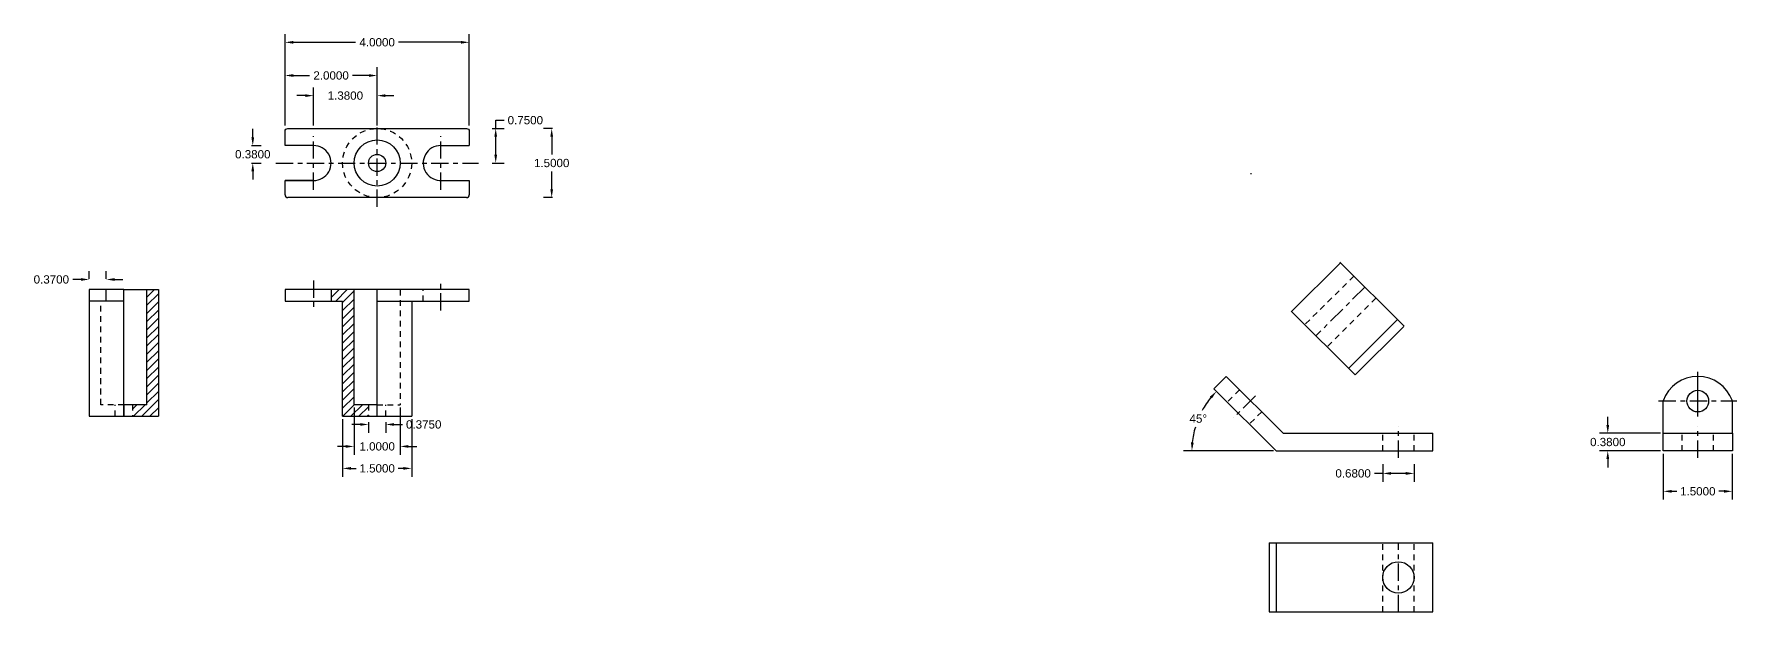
# Model space of a CAD drawing. Header units: inches. Extents: x -4 to 110, y 2 to 14.
# Drawn here: x 73.15 to 110.12, y 1.7 to 14.26 of the extents above; entities that cross this region are included whole.
import ezdxf

# ---------------------------------------------------------------- set-up
doc = ezdxf.new("R2010")
doc.units = ezdxf.units.IN
doc.header["$MEASUREMENT"] = 0
doc.linetypes.add('CENTER2', pattern=[1.125, 0.75, -0.125, 0.125, -0.125])
doc.linetypes.add('DASHED2', pattern=[0.375, 0.25, -0.125])
doc.styles.get("Standard").update_dxf_attribs({"font": 'arial.ttf'})
doc.linetypes.add('ZIGZAG', pattern='A,0.0001,-0.2,[131,ltypeshp.shx,S=0.2,R=0,X=-0.2,Y=0],-0.4,[131,ltypeshp.shx,S=0.2,R=180,X=0.2,Y=0],-0.2', length=0.8001)
doc.dimstyles.get("Standard").update_dxf_attribs({"dimtxt": 0.18, "dimasz": 0.18, "dimexe": 0.18, "dimexo": 0.0625, "dimgap": 0.09, "dimtad": 0, "dimtih": 1, "dimtoh": 1, "dimdec": 4, "dimzin": 0, "dimdsep": 46, "dimtxsty": 'Standard', "dimcen": 0.09, "dimadec": 0, "dimazin": 0, "dimtfac": 1, "dimtdec": 4, "dimtofl": 0, "dimtmove": 0, "dimatfit": 3, "dimfxl": 1, "dimtolj": 1, "dimtzin": 0, "dimarcsym": 0})

# ---------------------------------------------------------------- blocks, each defined once
blk = doc.blocks.new('*D11')
at = {"color": 0, "lineweight": -2, "transparency": 16777216}
for p, q in [((79.845, 5.892), (79.845, 4.642)), ((81.345, 5.892), (81.345, 4.642)), ((80.025, 4.822), (80.14, 4.822)), ((81.165, 4.822), (81.05, 4.822))]:
    blk.add_line(p, q, dxfattribs=at)
at = {"color": 0, "transparency": 16777216}
for points in [[(80.025, 4.852), (80.025, 4.792), (79.845, 4.822)], [(81.165, 4.852), (81.165, 4.792), (81.345, 4.822)]]:
    blk.add_solid(points, dxfattribs=at)
at = {"layer": 'Defpoints', "color": 0, "transparency": 16777216}
for p in [(79.845, 5.954), (81.345, 5.954), (79.845, 4.822)]:
    blk.add_point(p, dxfattribs=at)
at = {"color": 0, "transparency": 16777216, "insert": (80.595, 4.822), "char_height": 0.18, "attachment_point": 5}
blk.add_mtext('\\A1;1.5000', dxfattribs=at)
blk = doc.blocks.new('*D12')
at = {"color": 0, "lineweight": -2, "transparency": 16777216}
for p, q in [((80.095, 6.142), (80.095, 5.119)), ((81.095, 6.142), (81.095, 5.119)), ((79.915, 5.299), (79.735, 5.299)), ((81.275, 5.299), (81.455, 5.299))]:
    blk.add_line(p, q, dxfattribs=at)
at = {"color": 0, "transparency": 16777216}
for points in [[(79.915, 5.329), (79.915, 5.269), (80.095, 5.299)], [(81.275, 5.329), (81.275, 5.269), (81.095, 5.299)]]:
    blk.add_solid(points, dxfattribs=at)
at = {"layer": 'Defpoints', "color": 0, "transparency": 16777216}
for p in [(80.095, 6.204), (81.095, 6.204), (80.095, 5.299)]:
    blk.add_point(p, dxfattribs=at)
at = {"color": 0, "transparency": 16777216, "insert": (80.595, 5.299), "char_height": 0.18, "attachment_point": 5}
blk.add_mtext('\\A1;1.0000', dxfattribs=at)
blk = doc.blocks.new('*D13')
at = {"color": 0, "lineweight": -2, "transparency": 16777216}
for p, q in [((78.595, 12.267), (78.595, 13.535)), ((78.775, 13.355), (79.13, 13.355)), ((80.415, 13.355), (80.06, 13.355)), ((80.595, 12.267), (80.595, 13.535))]:
    blk.add_line(p, q, dxfattribs=at)
at = {"color": 0, "transparency": 16777216}
for points in [[(78.775, 13.385), (78.775, 13.325), (78.595, 13.355)], [(80.415, 13.385), (80.415, 13.325), (80.595, 13.355)]]:
    blk.add_solid(points, dxfattribs=at)
at = {"layer": 'Defpoints', "color": 0, "transparency": 16777216}
for p in [(78.595, 13.355), (78.595, 12.204), (80.595, 12.204)]:
    blk.add_point(p, dxfattribs=at)
at = {"color": 0, "transparency": 16777216, "insert": (79.595, 13.355), "char_height": 0.18, "attachment_point": 5}
blk.add_mtext('\\A1;2.0000', dxfattribs=at)
blk = doc.blocks.new('*D14')
at = {"color": 0, "lineweight": -2, "transparency": 16777216}
for p, q in [((79.215, 12.267), (79.215, 13.098)), ((80.595, 12.267), (80.595, 13.098)), ((79.035, 12.918), (78.855, 12.918)), ((80.775, 12.918), (80.955, 12.918))]:
    blk.add_line(p, q, dxfattribs=at)
at = {"color": 0, "transparency": 16777216}
for points in [[(79.035, 12.948), (79.035, 12.888), (79.215, 12.918)], [(80.775, 12.948), (80.775, 12.888), (80.595, 12.918)]]:
    blk.add_solid(points, dxfattribs=at)
at = {"layer": 'Defpoints', "color": 0, "transparency": 16777216}
for p in [(79.215, 12.918), (79.215, 12.204), (80.595, 12.204)]:
    blk.add_point(p, dxfattribs=at)
at = {"color": 0, "transparency": 16777216, "insert": (79.905, 12.918), "char_height": 0.18, "attachment_point": 5}
blk.add_mtext('\\A1;1.3800', dxfattribs=at)
blk = doc.blocks.new('*D15')
at = {"color": 0, "lineweight": -2, "transparency": 16777216}
for p, q in [((78.595, 12.267), (78.595, 14.256)), ((78.775, 14.076), (80.128, 14.076)), ((82.415, 14.076), (81.062, 14.076)), ((82.595, 12.267), (82.595, 14.256))]:
    blk.add_line(p, q, dxfattribs=at)
at = {"color": 0, "transparency": 16777216}
for points in [[(78.775, 14.106), (78.775, 14.046), (78.595, 14.076)], [(82.415, 14.106), (82.415, 14.046), (82.595, 14.076)]]:
    blk.add_solid(points, dxfattribs=at)
at = {"layer": 'Defpoints', "color": 0, "transparency": 16777216}
for p in [(78.595, 14.076), (78.595, 12.204), (82.595, 12.204)]:
    blk.add_point(p, dxfattribs=at)
at = {"color": 0, "transparency": 16777216, "insert": (80.595, 14.076), "char_height": 0.18, "attachment_point": 5}
blk.add_mtext('\\A1;4.0000', dxfattribs=at)
blk = doc.blocks.new('*D16')
at = {"color": 0, "lineweight": -2, "transparency": 16777216}
for p, q in [((83.093, 12.204), (83.349, 12.204)), ((83.169, 12.204), (83.169, 12.384)), ((83.169, 12.384), (83.349, 12.384)), ((83.169, 11.634), (83.169, 12.024)), ((83.093, 11.454), (83.349, 11.454))]:
    blk.add_line(p, q, dxfattribs=at)
at = {"color": 0, "transparency": 16777216}
for points in [[(83.139, 12.024), (83.199, 12.024), (83.169, 12.204)], [(83.139, 11.634), (83.199, 11.634), (83.169, 11.454)]]:
    blk.add_solid(points, dxfattribs=at)
at = {"layer": 'Defpoints', "color": 0, "transparency": 16777216}
for p in [(83.031, 12.204), (83.169, 12.204), (83.031, 11.454)]:
    blk.add_point(p, dxfattribs=at)
at = {"color": 0, "transparency": 16777216, "insert": (83.812, 12.384), "char_height": 0.18, "attachment_point": 5}
blk.add_mtext('\\A1;0.7500', dxfattribs=at)
blk = doc.blocks.new('*D17')
at = {"color": 0, "lineweight": -2, "transparency": 16777216}
for p, q in [((84.404, 12.204), (84.204, 12.204)), ((84.384, 12.024), (84.384, 11.636)), ((84.384, 10.884), (84.384, 11.273)), ((84.404, 10.704), (84.204, 10.704))]:
    blk.add_line(p, q, dxfattribs=at)
at = {"color": 0, "transparency": 16777216}
for points in [[(84.354, 12.024), (84.414, 12.024), (84.384, 12.204)], [(84.354, 10.884), (84.414, 10.884), (84.384, 10.704)]]:
    blk.add_solid(points, dxfattribs=at)
at = {"layer": 'Defpoints', "color": 0, "transparency": 16777216}
for p in [(84.466, 12.204), (84.384, 10.704), (84.466, 10.704)]:
    blk.add_point(p, dxfattribs=at)
at = {"color": 0, "transparency": 16777216, "insert": (84.384, 11.454), "char_height": 0.18, "attachment_point": 5}
blk.add_mtext('\\A1;1.5000', dxfattribs=at)
blk = doc.blocks.new('*D18')
at = {"color": 0, "lineweight": -2, "transparency": 16777216}
for p, q in [((77.866, 11.834), (78.075, 11.834)), ((77.895, 12.014), (77.895, 12.194)), ((77.866, 11.454), (78.075, 11.454)), ((77.895, 11.274), (77.895, 11.094))]:
    blk.add_line(p, q, dxfattribs=at)
at = {"color": 0, "transparency": 16777216}
for points in [[(77.865, 12.014), (77.925, 12.014), (77.895, 11.834)], [(77.865, 11.274), (77.925, 11.274), (77.895, 11.454)]]:
    blk.add_solid(points, dxfattribs=at)
at = {"layer": 'Defpoints', "color": 0, "transparency": 16777216}
for p in [(77.803, 11.834), (77.803, 11.454), (77.895, 11.454)]:
    blk.add_point(p, dxfattribs=at)
at = {"color": 0, "transparency": 16777216, "insert": (77.895, 11.644), "char_height": 0.18, "attachment_point": 5}
blk.add_mtext('\\A1;0.3800', dxfattribs=at)
blk = doc.blocks.new('*D19')
at = {"color": 0, "lineweight": -2, "transparency": 16777216}
for p, q in [((80.227, 5.776), (80.047, 5.776)), ((80.407, 5.827), (80.407, 5.596)), ((80.782, 5.827), (80.782, 5.596)), ((80.962, 5.776), (81.142, 5.776))]:
    blk.add_line(p, q, dxfattribs=at)
at = {"color": 0, "transparency": 16777216}
for points in [[(80.227, 5.806), (80.227, 5.746), (80.407, 5.776)], [(80.962, 5.806), (80.962, 5.746), (80.782, 5.776)]]:
    blk.add_solid(points, dxfattribs=at)
at = {"layer": 'Defpoints', "color": 0, "transparency": 16777216}
for p in [(80.407, 5.889), (80.782, 5.889), (80.782, 5.776)]:
    blk.add_point(p, dxfattribs=at)
at = {"color": 0, "transparency": 16777216, "insert": (81.606, 5.776), "char_height": 0.18, "attachment_point": 5}
blk.add_mtext('\\A1;0.3750', dxfattribs=at)
blk = doc.blocks.new('*D20')
at = {"color": 0, "lineweight": -2, "transparency": 16777216}
for p, q in [((74.165, 8.925), (73.985, 8.925)), ((74.345, 8.941), (74.345, 9.105)), ((74.715, 8.941), (74.715, 9.105)), ((74.895, 8.925), (75.075, 8.925))]:
    blk.add_line(p, q, dxfattribs=at)
at = {"color": 0, "transparency": 16777216}
for points in [[(74.165, 8.955), (74.165, 8.895), (74.345, 8.925)], [(74.895, 8.955), (74.895, 8.895), (74.715, 8.925)]]:
    blk.add_solid(points, dxfattribs=at)
at = {"layer": 'Defpoints', "color": 0, "transparency": 16777216}
for p in [(74.345, 8.925), (74.345, 8.878), (74.715, 8.878)]:
    blk.add_point(p, dxfattribs=at)
at = {"color": 0, "transparency": 16777216, "insert": (73.522, 8.925), "char_height": 0.18, "attachment_point": 5}
blk.add_mtext('\\A1;0.3700', dxfattribs=at)
blk = doc.blocks.new('*D26')
at = {"color": 0, "lineweight": -2, "ltscale": 0.5, "transparency": 16777216}
for p, q in [((107.311, 5.764), (107.311, 5.944)), ((108.453, 5.584), (107.131, 5.584)), ((108.453, 5.204), (107.131, 5.204)), ((107.311, 5.024), (107.311, 4.844))]:
    blk.add_line(p, q, dxfattribs=at)
at = {"color": 0, "ltscale": 0.5, "transparency": 16777216}
for points in [[(107.281, 5.764), (107.341, 5.764), (107.311, 5.584)], [(107.281, 5.024), (107.341, 5.024), (107.311, 5.204)]]:
    blk.add_solid(points, dxfattribs=at)
at = {"layer": 'Defpoints', "color": 0, "ltscale": 0.5, "transparency": 16777216}
for p in [(108.515, 5.584), (107.311, 5.204), (108.515, 5.204)]:
    blk.add_point(p, dxfattribs=at)
at = {"color": 0, "ltscale": 0.5, "transparency": 16777216, "insert": (107.311, 5.394), "char_height": 0.18, "attachment_point": 5}
blk.add_mtext('\\A1;0.3800', dxfattribs=at)
blk = doc.blocks.new('*D27')
at = {"color": 0, "lineweight": -2, "ltscale": 0.5, "transparency": 16777216}
for p, q in [((102.425, 4.915), (102.425, 4.533)), ((103.105, 4.915), (103.105, 4.533)), ((102.425, 4.713), (102.245, 4.713)), ((102.925, 4.713), (102.605, 4.713))]:
    blk.add_line(p, q, dxfattribs=at)
at = {"color": 0, "ltscale": 0.5, "transparency": 16777216}
for points in [[(102.605, 4.743), (102.605, 4.683), (102.425, 4.713)], [(102.925, 4.743), (102.925, 4.683), (103.105, 4.713)]]:
    blk.add_solid(points, dxfattribs=at)
at = {"layer": 'Defpoints', "color": 0, "ltscale": 0.5, "transparency": 16777216}
for p in [(102.425, 4.978), (103.105, 4.978), (102.425, 4.713)]:
    blk.add_point(p, dxfattribs=at)
at = {"color": 0, "ltscale": 0.5, "transparency": 16777216, "insert": (101.782, 4.713), "char_height": 0.18, "attachment_point": 5}
blk.add_mtext('\\A1;0.6800', dxfattribs=at)
blk = doc.blocks.new('*D28')
at = {"color": 0, "lineweight": -2, "ltscale": 0.5, "transparency": 16777216}
blk.add_line((100.051, 5.204), (98.103, 5.204), dxfattribs=at)
for start, end in [(140.8313, 151.2931), (163.625, 174.3618)]:
    blk.add_arc((100.113, 5.204), 1.83, start, end, dxfattribs=at)
at = {"color": 0, "ltscale": 0.5, "transparency": 16777216}
for points in [[(98.672, 6.38), (98.717, 6.34), (98.815, 6.494)], [(98.322, 5.383), (98.262, 5.386), (98.283, 5.204)]]:
    blk.add_solid(points, dxfattribs=at)
at = {"layer": 'Defpoints', "color": 0, "ltscale": 0.5, "transparency": 16777216}
for p in [(98.757, 6.552), (98.526, 6.116), (100.113, 5.204), (100.113, 5.204), (103.515, 5.204)]:
    blk.add_point(p, dxfattribs=at)
at = {"color": 0, "ltscale": 0.5, "transparency": 16777216, "insert": (98.421, 5.902), "char_height": 0.18, "attachment_point": 5}
blk.add_mtext('\\A1;45°', dxfattribs=at)
blk = doc.blocks.new('*D29')
at = {"color": 0, "lineweight": -2, "ltscale": 0.5, "transparency": 16777216}
for p, q in [((108.515, 5.142), (108.515, 4.144)), ((110.015, 5.142), (110.015, 4.144)), ((108.695, 4.324), (108.81, 4.324)), ((109.835, 4.324), (109.72, 4.324))]:
    blk.add_line(p, q, dxfattribs=at)
at = {"color": 0, "ltscale": 0.5, "transparency": 16777216}
for points in [[(108.695, 4.354), (108.695, 4.294), (108.515, 4.324)], [(109.835, 4.354), (109.835, 4.294), (110.015, 4.324)]]:
    blk.add_solid(points, dxfattribs=at)
at = {"layer": 'Defpoints', "color": 0, "ltscale": 0.5, "transparency": 16777216}
for p in [(108.515, 5.204), (110.015, 5.204), (108.515, 4.324)]:
    blk.add_point(p, dxfattribs=at)
at = {"color": 0, "ltscale": 0.5, "transparency": 16777216, "insert": (109.265, 4.324), "char_height": 0.18, "attachment_point": 5}
blk.add_mtext('\\A1;1.5000', dxfattribs=at)

msp = doc.modelspace()

# ---------------------------------------------------------------- hatches: boundary and pattern name
h = msp.add_hatch()
h.set_pattern_fill('ANSI31', color=256)
h.set_pattern_definition([(45, (2, 0), (-0.08838835, 0.08838835), [])])
h.paths.add_polyline_path([(75.84491, 8.45443), (75.84491, 8.70443), (75.59491, 8.70443), (75.59491, 8.45443), (75.59491, 6.20443), (75.28241, 6.20443), (75.28241, 5.95443), (75.84491, 5.95443)])
h = msp.add_hatch()
h.set_pattern_fill('ANSI31', color=256)
h.paths.add_polyline_path([(80.09491, 8.70443), (79.59491, 8.70443), (79.59491, 8.45443), (79.84491, 8.45443), (79.84491, 5.95443), (80.40741, 5.95443), (80.40741, 6.20443), (80.09491, 6.20443)])

# ---------------------------------------------------------------- linework, layer by layer
at = {"linetype": 'CENTER2', "ltscale": 0.5}
for p, q in [((80.59491, 10.50443), (80.59491, 12.40443)), ((79.21491, 10.87443), (79.21491, 12.03443)), ((81.97491, 10.87443), (81.97491, 12.03443)), ((78.39594, 11.45443), (82.79336, 11.45443)), ((79.21491, 8.90443), (79.21491, 8.25443)), ((81.97491, 8.25443), (81.97491, 8.90443)), ((102.0376, 8.75951), (100.97449, 7.70129)), ((99.66332, 6.39615), (99.18239, 5.91743)), ((108.41515, 6.29033), (110.11515, 6.29033)), ((102.76515, 5.05426), (102.76515, 5.73426)), ((109.26515, 5.05426), (109.26515, 5.73426)), ((102.76515, 1.70426), (102.76515, 3.20426))]:
    msp.add_line(p, q, dxfattribs=at)
for p, q in [((78.59491, 11.83443), (78.59491, 12.14443)), ((79.21491, 11.83443), (78.59491, 11.83443)), ((81.97261, 11.83443), (81.9772, 11.83443)), ((81.97261, 11.83443), (82.59491, 11.83443)), ((81.97491, 11.83443), (81.97491, 11.83443)), ((82.59491, 12.14443), (82.59491, 11.83443)), ((78.59491, 10.76443), (78.59491, 11.07443)), ((78.59491, 11.07443), (79.21493, 11.07443)), ((79.21493, 11.07443), (78.59491, 11.07443)), ((79.21493, 11.07443), (79.21489, 11.07443)), ((82.00236, 11.07543), (82.59491, 11.07543)), ((82.59491, 11.07543), (82.59491, 11.07443)), ((82.59491, 11.07543), (82.59491, 10.76443)), ((82.53491, 10.70443), (78.65491, 10.70443)), ((75.09491, 8.70443), (74.34491, 8.70443)), ((74.34491, 8.70443), (74.34491, 8.45443)), ((74.71491, 8.45443), (74.71491, 8.70443)), ((75.09491, 5.95443), (75.09491, 8.70443)), ((75.09491, 8.70443), (75.84491, 8.70443)), ((75.59491, 6.20443), (75.59491, 8.70443)), ((75.84491, 8.70443), (75.84491, 5.95443)), ((82.59491, 8.70443), (78.59491, 8.70443)), ((78.59491, 8.70443), (78.59491, 8.45443)), ((80.59491, 5.95443), (80.59491, 8.70443)), ((82.59491, 8.45443), (82.59491, 8.70443)), ((74.59491, 8.45443), (74.34491, 8.45443)), ((74.34491, 8.45443), (74.34491, 5.95443)), ((75.09491, 8.45443), (74.59491, 8.45443)), ((78.59491, 8.45443), (79.84491, 8.45443)), ((79.84491, 5.95443), (79.84491, 8.45443)), ((80.59491, 8.45443), (82.59491, 8.45443)), ((81.34491, 8.45443), (81.34491, 5.95443)), ((74.34491, 5.95443), (75.09491, 5.95443)), ((75.59491, 6.20443), (75.09491, 6.20443)), ((75.09491, 6.20443), (75.09491, 5.95443)), ((75.09491, 5.95443), (75.84491, 5.95443)), ((79.84491, 5.95443), (81.34491, 5.95443))]:
    msp.add_line(p, q)
at = {"ltscale": 0.5}
for p, q in [((99.57293, 11.22037), (99.55701, 11.22037)), ((101.50649, 9.28906), (100.44338, 8.23084)), ((102.88738, 7.91222), (101.49713, 9.29839)), ((79.59491, 8.70443), (79.59491, 8.45443)), ((80.09491, 6.20443), (80.09491, 8.70443)), ((101.82427, 6.854), (100.43803, 8.23617)), ((102.74575, 8.05343), (101.68264, 6.99521)), ((99.0259, 6.81988), (98.75658, 6.5518)), ((100.26515, 5.58426), (99.0259, 6.81988)), ((109.26515, 5.94925), (109.26515, 6.91988)), ((98.75658, 6.5518), (100.11323, 5.20426)), ((99.30485, 6.51905), (99.32761, 6.51905)), ((108.51515, 5.58426), (108.51515, 6.29033)), ((110.01515, 5.58426), (110.01515, 6.29033)), ((80.59491, 6.20443), (80.09491, 6.20443)), ((99.79246, 6.04925), (99.79879, 6.04925)), ((100.26515, 5.58426), (103.51515, 5.58426)), ((103.51515, 5.20426), (103.51515, 5.58426)), ((108.51515, 5.20426), (108.51515, 5.58426)), ((108.51515, 5.58426), (110.01515, 5.58426)), ((110.01515, 5.58426), (110.01515, 5.20426)), ((100.11323, 5.20426), (103.51515, 5.20426)), ((110.01515, 5.20426), (108.51515, 5.20426)), ((99.96323, 3.20426), (103.51515, 3.20426)), ((100.11323, 3.20426), (100.11323, 1.70417)), ((103.51515, 1.70426), (103.51515, 3.20426)), ((99.96323, 1.70426), (103.51515, 1.70426))]:
    msp.add_line(p, q, dxfattribs=at)
at = {"linetype": 'DASHED2', "ltscale": 0.5}
for p, q in [((101.79683, 8.99957), (100.73372, 7.94135)), ((81.09491, 8.70443), (81.09491, 6.20443)), ((81.59491, 8.45443), (81.59491, 8.70443)), ((102.27837, 8.51944), (101.21526, 7.46122)), ((74.59491, 6.20443), (74.59491, 8.45443)), ((99.31624, 6.53039), (99.04582, 6.26122)), ((75.09491, 6.20443), (74.59491, 6.20443)), ((74.90741, 5.95443), (74.90741, 6.20443)), ((75.28241, 6.20443), (75.28241, 5.95443)), ((80.40741, 6.20443), (80.40741, 5.95443)), ((80.59491, 6.20443), (81.09491, 6.20443)), ((80.78241, 5.95443), (80.78241, 6.20443)), ((99.79778, 6.05026), (99.52555, 5.77928)), ((102.42515, 5.20426), (102.42515, 5.58426)), ((103.10515, 5.20426), (103.10515, 5.58426)), ((108.92515, 5.20426), (108.92515, 5.58426)), ((109.60515, 5.20426), (109.60515, 5.58426)), ((102.42515, 1.70426), (102.42515, 3.20426)), ((103.10515, 1.70426), (103.10515, 3.20426))]:
    msp.add_line(p, q, dxfattribs=at)
at = {"linetype": 'ZIGZAG', "ltscale": 0.3}
for p, q in [((102.88216, 7.90703), (101.82427, 6.854)), ((99.96323, 3.20426), (99.96323, 1.70417))]:
    msp.add_line(p, q, dxfattribs=at)
msp.add_lwpolyline([(78.59491, 12.14443), (78.59491, 12.14443, -0.41421356), (78.65491, 12.20443), (82.53491, 12.20443, -0.41421356), (82.59491, 12.14443)], format="xyb")
msp.add_lwpolyline([(82.59491, 11.83443), (82.59491, 11.83443)])
at = {"linetype": 'DASHED2', "ltscale": 0.5}
msp.add_circle((80.59491, 11.45443), 0.75, dxfattribs=at)
for radius in [0.5, 0.1875, 0.000000000314]:
    msp.add_circle((80.59491, 11.45443), radius)
at = {"ltscale": 0.5}
for centre, radius in [((109.26515, 6.28415), 0.2349), ((102.76515, 2.45426), 0.34)]:
    msp.add_circle(centre, radius, dxfattribs=at)
for centre, radius, start, end in [((79.21491, 11.45443), 0.38, 269.997675, 90), ((81.97491, 11.45443), 0.38, 89.653509, 274.143108), ((78.65491, 10.76443), 0.06, 180, 270), ((79.21491, 11.45443), 0.58, 269.997675, 270.000422), ((82.53491, 10.76443), 0.06, 270, 0)]:
    msp.add_arc(centre, radius, start, end)
for centre, radius, start, end in [((99.56497, 10.47037), 0.75004, 89.392055, 90.607945), ((109.26515, 6.024), 0.79588, 19.550309, 160.449691)]:
    msp.add_arc(centre, radius, start, end, dxfattribs=at)

# ---------------------------------------------------------------- dimensions: what is measured, and where the dimension line sits
for base, p1, p2, picture, middle in [((78.59491, 14.07566), (82.59491, 12.20443), (78.59491, 12.20443), '*D15', (80.59491, 14.07566)), ((78.59491, 13.35489), (80.59491, 12.20443), (78.59491, 12.20443), '*D13', (79.59491, 13.35489)), ((79.21491, 12.91803), (80.59491, 12.20443), (79.21491, 12.20443), '*D14', (79.90491, 12.91803)), ((74.34491, 8.92524), (74.71491, 8.87848), (74.34491, 8.87848), '*D20', (73.52159, 8.92524)), ((80.09491, 5.29875), (81.09491, 6.20443), (80.09491, 6.20443), '*D12', (80.59491, 5.29875)), ((79.84491, 4.82183), (81.34491, 5.95443), (79.84491, 5.95443), '*D11', (80.59491, 4.82183)), ((80.78241, 5.77602), (80.40741, 5.88907), (80.78241, 5.88907), '*D19', (81.60573, 5.77602))]:
    dim = msp.add_linear_dim(base=base, p1=p1, p2=p2, dimstyle='Standard')
    dim.commit()
    dim.dimension.update_dxf_attribs({"geometry": picture, "text_midpoint": middle})
for base, p1, p2, picture, middle in [((83.16869, 12.20443), (83.03064, 11.45443), (83.03064, 12.20443), '*D16', (83.81201, 12.38443)), ((84.38355, 10.70443), (84.46639, 12.20443), (84.46639, 10.70443), '*D17', (84.38355, 11.45443)), ((77.89507, 11.45443), (77.80303, 11.83443), (77.80303, 11.45443), '*D18', (77.89507, 11.64443))]:
    dim = msp.add_linear_dim(base=base, p1=p1, p2=p2, angle=90, dimstyle='Standard')
    dim.commit()
    dim.dimension.update_dxf_attribs({"geometry": picture, "text_midpoint": middle})
dim = msp.add_angular_dim_2l(base=(98.52642, 6.11566), line1=((98.75658, 6.5518), (100.11323, 5.20426)), line2=((100.11323, 5.20426), (103.51515, 5.20426)), dimstyle='Standard', dxfattribs=at)
dim.commit()
dim.dimension.update_dxf_attribs({"geometry": '*D28', "text_midpoint": (98.42142, 5.90169)})
dim = msp.add_linear_dim(base=(107.31059, 5.20426), p1=(108.51515, 5.58426), p2=(108.51515, 5.20426), angle=90, dimstyle='Standard', dxfattribs=at)
dim.commit()
dim.dimension.update_dxf_attribs({"geometry": '*D26', "text_midpoint": (107.31059, 5.39426)})
for base, p1, p2, picture, middle in [((108.51515, 4.32399), (110.01515, 5.20426), (108.51515, 5.20426), '*D29', (109.26515, 4.32399)), ((102.42515, 4.71343), (103.10515, 4.9777), (102.42515, 4.9777), '*D27', (101.78183, 4.71343))]:
    dim = msp.add_linear_dim(base=base, p1=p1, p2=p2, dimstyle='Standard', dxfattribs=at)
    dim.commit()
    dim.dimension.update_dxf_attribs({"geometry": picture, "text_midpoint": middle})

doc.saveas('drawing.dxf')
